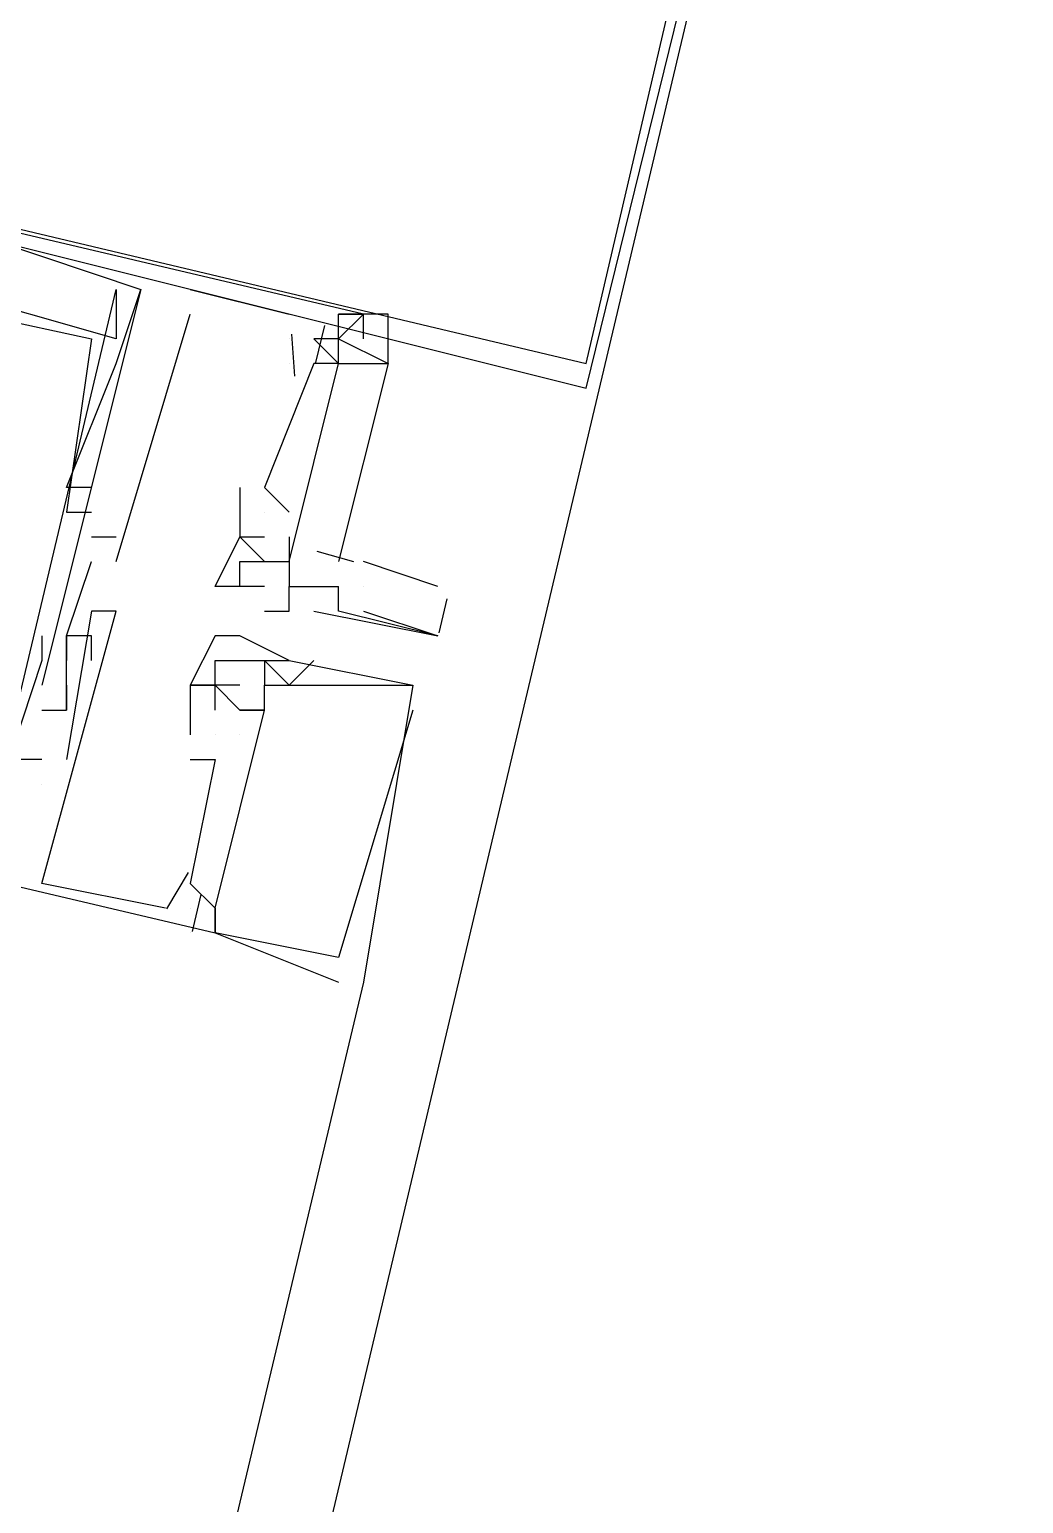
# Model space of a CAD drawing. Header units: feet. Extents: x -84 to 198, y -22 to 181.
# Drawn here: x 117.367 to 117.902, y 142.897 to 143.691 of the extents above; entities that cross this region are included whole.
import ezdxf

# ---------------------------------------------------------------- set-up
doc = ezdxf.new("R2010")
doc.units = ezdxf.units.FT
doc.layers.add('A-LINEA', color=7, linetype='CONTINUOUS')

msp = doc.modelspace()

# ---------------------------------------------------------------- linework, layer by layer
at = {"layer": 'A-LINEA'}
for p, q in [((117.8667, 144.3111), (114.9067, 131.8311)), ((117.4133, 143.5511), (117.4133, 143.5511)), ((117.4133, 143.5511), (117.4133, 143.5511)), ((117.4133, 143.5511), (117.4133, 143.5511)), ((117.4267, 143.5511), (117.4267, 143.5511)), ((117.4267, 143.5511), (117.4267, 143.5511)), ((117.4267, 143.5511), (117.4267, 143.5511)), ((117.4267, 143.5511), (117.4267, 143.5511)), ((117.4267, 143.5511), (117.4267, 143.5511)), ((117.4267, 143.5511), (117.4267, 143.5511)), ((117.4533, 143.5511), (117.5067, 143.5378)), ((117.4533, 143.5511), (117.4533, 143.5511)), ((117.4533, 143.5511), (117.5067, 143.5378)), ((117.4533, 143.5511), (117.4533, 143.5511)), ((117.4533, 143.5511), (117.5067, 143.5378)), ((117.4533, 143.5511), (117.4533, 143.5511)), ((117.4133, 143.4044), (117.4533, 143.5378)), ((117.4133, 143.4044), (117.4533, 143.5378)), ((117.4133, 143.4044), (117.4533, 143.5378)), ((117.4533, 143.5378), (117.4533, 143.5378)), ((117.4533, 143.5378), (117.4533, 143.5378)), ((117.4533, 143.5378), (117.4533, 143.5378)), ((117.5067, 143.5378), (117.5067, 143.5378)), ((117.5067, 143.5378), (117.5067, 143.5378)), ((117.5067, 143.5378), (117.5067, 143.5378)), ((117.5333, 143.5378), (117.5333, 143.5378)), ((117.5333, 143.5378), (117.5333, 143.5378)), ((117.5333, 143.5378), (117.5333, 143.5378)), ((117.5467, 143.5378), (117.5467, 143.5378)), ((117.5467, 143.5378), (117.5467, 143.5378)), ((117.5467, 143.5378), (117.5467, 143.5378)), ((117.5079, 143.5269), (117.5095, 143.5043)), ((117.5079, 143.5269), (117.5095, 143.5043)), ((117.5079, 143.5269), (117.5095, 143.5043)), ((117.5257, 143.5317), (117.5209, 143.5117)), ((117.5257, 143.5317), (117.5209, 143.5117)), ((117.5257, 143.5317), (117.5209, 143.5117)), ((117.4, 143.5244), (117.4, 143.5244)), ((117.4, 143.5244), (117.4, 143.5244)), ((117.4, 143.5244), (117.4, 143.5244)), ((117.4133, 143.5244), (117.4133, 143.5244)), ((117.4133, 143.5244), (117.4133, 143.5244)), ((117.4133, 143.5244), (117.4133, 143.5244)), ((117.5067, 143.5244), (117.5067, 143.5244)), ((117.5067, 143.5244), (117.5067, 143.5244)), ((117.5067, 143.5244), (117.5067, 143.5244)), ((117.5067, 143.5244), (117.5067, 143.5244)), ((117.5067, 143.5244), (117.5067, 143.5244)), ((117.5067, 143.5244), (117.5067, 143.5244)), ((117.5333, 143.5244), (117.5333, 143.5244)), ((117.5333, 143.5244), (117.5333, 143.5244)), ((117.5333, 143.5244), (117.5333, 143.5244)), ((117.5333, 143.5244), (117.5333, 143.5244)), ((117.5467, 143.5244), (117.5467, 143.5244)), ((117.5467, 143.5244), (117.5467, 143.5244)), ((117.5467, 143.5244), (117.5467, 143.5244)), ((117.4133, 143.5111), (117.4133, 143.5111)), ((117.4133, 143.5111), (117.4133, 143.5111)), ((117.4133, 143.5111), (117.4133, 143.5111)), ((117.52, 143.5111), (117.4933, 143.4444)), ((117.52, 143.5111), (117.4933, 143.4444)), ((117.52, 143.5111), (117.4933, 143.4444)), ((117.5067, 143.5111), (117.5067, 143.5111)), ((117.5067, 143.5111), (117.5067, 143.5111)), ((117.5067, 143.5111), (117.5067, 143.5111)), ((117.52, 143.5111), (117.52, 143.5111)), ((117.52, 143.5111), (117.52, 143.5111)), ((117.52, 143.5111), (117.52, 143.5111)), ((117.52, 143.5111), (117.52, 143.5111)), ((117.52, 143.5111), (117.52, 143.5111)), ((117.52, 143.5111), (117.52, 143.5111)), ((117.5333, 143.5111), (117.5333, 143.5111)), ((117.5333, 143.5111), (117.5333, 143.5111)), ((117.5333, 143.5111), (117.5333, 143.5111)), ((117.3867, 143.4444), (117.3867, 143.4444)), ((117.3867, 143.4444), (117.3867, 143.4444)), ((117.3867, 143.4444), (117.3867, 143.4444)), ((117.4, 143.4444), (117.4, 143.4444)), ((117.4, 143.4444), (117.4, 143.4444)), ((117.4, 143.4444), (117.4, 143.4444)), ((117.48, 143.4444), (117.48, 143.4444)), ((117.48, 143.4444), (117.48, 143.4444)), ((117.48, 143.4444), (117.48, 143.4444)), ((117.4933, 143.4444), (117.4933, 143.4444)), ((117.4933, 143.4444), (117.5067, 143.4311)), ((117.4933, 143.4444), (117.4933, 143.4444)), ((117.4933, 143.4444), (117.4933, 143.4444)), ((117.4933, 143.4444), (117.4933, 143.4444)), ((117.4933, 143.4444), (117.5067, 143.4311)), ((117.4933, 143.4444), (117.4933, 143.4444)), ((117.4933, 143.4444), (117.4933, 143.4444)), ((117.4933, 143.4444), (117.4933, 143.4444)), ((117.4933, 143.4444), (117.5067, 143.4311)), ((117.4933, 143.4444), (117.4933, 143.4444)), ((117.4933, 143.4444), (117.4933, 143.4444)), ((117.3867, 143.4311), (117.3867, 143.4311)), ((117.3867, 143.4311), (117.3867, 143.4311)), ((117.3867, 143.4311), (117.3867, 143.4311)), ((117.4, 143.4311), (117.4, 143.4311)), ((117.4, 143.4311), (117.4, 143.4311)), ((117.4, 143.4311), (117.4, 143.4311)), ((117.4933, 143.4311), (117.4933, 143.4311)), ((117.4933, 143.4311), (117.4933, 143.4311)), ((117.4933, 143.4311), (117.4933, 143.4311)), ((117.4933, 143.4311), (117.4933, 143.4311)), ((117.4933, 143.4311), (117.4933, 143.4311)), ((117.4933, 143.4311), (117.4933, 143.4311)), ((117.5067, 143.4311), (117.5067, 143.4311)), ((117.5067, 143.4311), (117.5067, 143.4311)), ((117.5067, 143.4311), (117.5067, 143.4311)), ((117.4, 143.4178), (117.4133, 143.4178)), ((117.4, 143.4178), (117.4, 143.4178)), ((117.4, 143.4178), (117.4133, 143.4178)), ((117.4, 143.4178), (117.4, 143.4178)), ((117.4, 143.4178), (117.4133, 143.4178)), ((117.4, 143.4178), (117.4, 143.4178)), ((117.4133, 143.4178), (117.4133, 143.4178)), ((117.4133, 143.4178), (117.4133, 143.4178)), ((117.4133, 143.4178), (117.4133, 143.4178)), ((117.48, 143.4178), (117.4933, 143.4044)), ((117.48, 143.4178), (117.48, 143.4178)), ((117.48, 143.4178), (117.48, 143.4178)), ((117.48, 143.4178), (117.48, 143.4178)), ((117.48, 143.4178), (117.48, 143.4178)), ((117.4933, 143.4178), (117.4933, 143.4178)), ((117.4933, 143.4178), (117.4933, 143.4178)), ((117.4933, 143.4178), (117.4933, 143.4178)), ((117.4933, 143.4178), (117.4933, 143.4178)), ((117.4933, 143.4178), (117.4933, 143.4178)), ((117.5067, 143.4178), (117.5067, 143.4178)), ((117.5067, 143.4178), (117.5067, 143.4178)), ((117.5067, 143.4178), (117.5067, 143.4178)), ((117.5067, 143.4178), (117.5067, 143.4178)), ((117.5215, 143.4101), (117.5414, 143.4045)), ((117.5215, 143.4101), (117.5414, 143.4045)), ((117.5215, 143.4101), (117.5414, 143.4045)), ((117.4, 143.4044), (117.4, 143.4044)), ((117.4, 143.4044), (117.4, 143.4044)), ((117.4, 143.4044), (117.4, 143.4044)), ((117.4133, 143.4044), (117.4133, 143.4044)), ((117.4133, 143.4044), (117.4133, 143.4044)), ((117.4133, 143.4044), (117.4133, 143.4044)), ((117.48, 143.4044), (117.48, 143.4044)), ((117.48, 143.4044), (117.48, 143.4044)), ((117.4933, 143.4044), (117.4933, 143.4044)), ((117.5067, 143.4044), (117.5067, 143.4044)), ((117.5067, 143.4044), (117.5067, 143.4044)), ((117.5067, 143.4044), (117.5067, 143.4044)), ((117.5067, 143.4044), (117.5067, 143.4044)), ((117.5067, 143.4044), (117.5067, 143.4044)), ((117.5867, 143.3911), (117.5467, 143.4044)), ((117.4667, 143.3911), (117.4667, 143.3911)), ((117.48, 143.3911), (117.48, 143.3911)), ((117.48, 143.3911), (117.48, 143.3911)), ((117.4933, 143.3911), (117.4933, 143.3911)), ((117.4933, 143.3911), (117.4933, 143.3911)), ((117.4933, 143.3911), (117.4933, 143.3911)), ((117.5067, 143.3911), (117.5067, 143.3911)), ((117.5067, 143.3911), (117.5067, 143.3911)), ((117.5067, 143.3911), (117.5067, 143.3911)), ((117.52, 143.3911), (117.52, 143.3911)), ((117.5333, 143.3911), (117.5333, 143.3911)), ((117.5333, 143.3911), (117.5333, 143.3911)), ((117.5467, 143.3911), (117.5467, 143.3911)), ((117.5917, 143.3843), (117.5873, 143.366)), ((117.4, 143.3778), (117.4, 143.3778)), ((117.4, 143.3778), (117.4, 143.3778)), ((117.4, 143.3778), (117.4, 143.3778)), ((117.4133, 143.3778), (117.4133, 143.3778)), ((117.4133, 143.3778), (117.4133, 143.3778)), ((117.4133, 143.3778), (117.4133, 143.3778)), ((117.4933, 143.3778), (117.4933, 143.3778)), ((117.5067, 143.3778), (117.5067, 143.3778)), ((117.52, 143.3778), (117.52, 143.3778)), ((117.5333, 143.3778), (117.5333, 143.3778)), ((117.5467, 143.3778), (117.5867, 143.3644)), ((117.3733, 143.3644), (117.3733, 143.3644)), ((117.3733, 143.3644), (117.3733, 143.3644)), ((117.3733, 143.3644), (117.3733, 143.3644)), ((117.3867, 143.3644), (117.3867, 143.3644)), ((117.3867, 143.3644), (117.3867, 143.3644)), ((117.3867, 143.3644), (117.3867, 143.3644)), ((117.3867, 143.3644), (117.3867, 143.3644)), ((117.3867, 143.3644), (117.3867, 143.3644)), ((117.3867, 143.3644), (117.3867, 143.3644)), ((117.4, 143.3644), (117.4, 143.3644)), ((117.4, 143.3644), (117.4, 143.3644)), ((117.4, 143.3644), (117.4, 143.3644)), ((117.4667, 143.3644), (117.4667, 143.3644)), ((117.4667, 143.3644), (117.4667, 143.3644)), ((117.4667, 143.3644), (117.4667, 143.3644)), ((117.48, 143.3644), (117.48, 143.3644)), ((117.48, 143.3644), (117.48, 143.3644)), ((117.48, 143.3644), (117.48, 143.3644)), ((117.5867, 143.3644), (117.5867, 143.3644)), ((117.3733, 143.3511), (117.3733, 143.3511)), ((117.3733, 143.3511), (117.3733, 143.3511)), ((117.3733, 143.3511), (117.3733, 143.3511)), ((117.3867, 143.3511), (117.3867, 143.3511)), ((117.3867, 143.3511), (117.3867, 143.3511)), ((117.3867, 143.3511), (117.3867, 143.3511)), ((117.4, 143.3511), (117.4, 143.3511)), ((117.4, 143.3511), (117.4, 143.3511)), ((117.4, 143.3511), (117.4, 143.3511)), ((117.4667, 143.3511), (117.4667, 143.3511)), ((117.4667, 143.3511), (117.4667, 143.3511)), ((117.4667, 143.3511), (117.4667, 143.3511)), ((117.4933, 143.3511), (117.4933, 143.3511)), ((117.4933, 143.3511), (117.4933, 143.3511)), ((117.4933, 143.3511), (117.4933, 143.3511)), ((117.4933, 143.3511), (117.4933, 143.3511)), ((117.4933, 143.3511), (117.4933, 143.3511)), ((117.4933, 143.3511), (117.4933, 143.3511)), ((117.52, 143.3511), (117.5067, 143.3378)), ((117.5067, 143.3511), (117.5067, 143.3511)), ((117.5067, 143.3511), (117.5067, 143.3511)), ((117.5067, 143.3511), (117.5067, 143.3511)), ((117.52, 143.3511), (117.5067, 143.3378)), ((117.5067, 143.3511), (117.5067, 143.3511)), ((117.5067, 143.3511), (117.5067, 143.3511)), ((117.5067, 143.3511), (117.5067, 143.3511)), ((117.52, 143.3511), (117.5067, 143.3378)), ((117.5067, 143.3511), (117.5067, 143.3511)), ((117.5067, 143.3511), (117.5067, 143.3511)), ((117.5067, 143.3511), (117.5067, 143.3511)), ((117.52, 143.3511), (117.52, 143.3511)), ((117.52, 143.3511), (117.52, 143.3511)), ((117.52, 143.3511), (117.52, 143.3511)), ((117.3733, 143.3378), (117.3733, 143.3378)), ((117.3733, 143.3378), (117.3733, 143.3378)), ((117.3733, 143.3378), (117.3733, 143.3378)), ((117.3867, 143.3378), (117.3867, 143.3378)), ((117.3867, 143.3378), (117.3867, 143.3378)), ((117.3867, 143.3378), (117.3867, 143.3378)), ((117.3867, 143.3378), (117.3867, 143.3378)), ((117.3867, 143.3378), (117.3867, 143.3378)), ((117.3867, 143.3378), (117.3867, 143.3378)), ((117.4533, 143.3378), (117.4533, 143.3378)), ((117.4533, 143.3378), (117.4533, 143.3378)), ((117.4533, 143.3378), (117.4533, 143.3378)), ((117.4533, 143.3378), (117.4533, 143.3378)), ((117.4533, 143.3378), (117.4533, 143.3378)), ((117.4533, 143.3378), (117.4533, 143.3378)), ((117.4667, 143.3378), (117.4667, 143.3378)), ((117.4667, 143.3378), (117.4667, 143.3378)), ((117.4667, 143.3378), (117.4667, 143.3378)), ((117.4667, 143.3378), (117.4667, 143.3378)), ((117.4667, 143.3378), (117.4667, 143.3378)), ((117.4667, 143.3378), (117.4667, 143.3378)), ((117.4667, 143.3378), (117.4667, 143.3378)), ((117.4667, 143.3378), (117.4667, 143.3378)), ((117.4667, 143.3378), (117.4667, 143.3378)), ((117.48, 143.3378), (117.48, 143.3378)), ((117.48, 143.3378), (117.48, 143.3378)), ((117.48, 143.3378), (117.48, 143.3378)), ((117.4933, 143.3378), (117.4933, 143.3378)), ((117.4933, 143.3378), (117.4933, 143.3378)), ((117.4933, 143.3378), (117.4933, 143.3378)), ((117.5067, 143.3378), (117.5067, 143.3378)), ((117.5067, 143.3378), (117.5067, 143.3378)), ((117.5067, 143.3378), (117.5067, 143.3378)), ((117.52, 143.3378), (117.52, 143.3378)), ((117.52, 143.3378), (117.52, 143.3378)), ((117.52, 143.3378), (117.52, 143.3378)), ((117.5733, 143.3378), (117.5733, 143.3378)), ((117.5733, 143.3378), (117.5733, 143.3378)), ((117.5733, 143.3378), (117.5733, 143.3378)), ((117.5733, 143.3378), (117.5733, 143.3378)), ((117.5733, 143.3378), (117.5733, 143.3378)), ((117.5733, 143.3378), (117.5733, 143.3378)), ((117.3733, 143.3244), (117.3733, 143.3244)), ((117.3733, 143.3244), (117.3733, 143.3244)), ((117.3733, 143.3244), (117.3733, 143.3244)), ((117.3867, 143.3244), (117.3867, 143.3244)), ((117.3867, 143.3244), (117.3867, 143.3244)), ((117.3867, 143.3244), (117.3867, 143.3244)), ((117.3867, 143.3244), (117.3867, 143.3244)), ((117.3867, 143.3244), (117.3867, 143.3244)), ((117.3867, 143.3244), (117.3867, 143.3244)), ((117.4667, 143.3244), (117.4667, 143.3244)), ((117.4667, 143.3244), (117.4667, 143.3244)), ((117.4667, 143.3244), (117.4667, 143.3244)), ((117.48, 143.3244), (117.48, 143.3244)), ((117.48, 143.3244), (117.48, 143.3244)), ((117.48, 143.3244), (117.48, 143.3244)), ((117.48, 143.3244), (117.48, 143.3244)), ((117.48, 143.3244), (117.48, 143.3244)), ((117.48, 143.3244), (117.48, 143.3244)), ((117.4933, 143.3244), (117.4933, 143.3244)), ((117.4933, 143.3244), (117.4933, 143.3244)), ((117.4933, 143.3244), (117.4933, 143.3244)), ((117.4933, 143.3244), (117.4933, 143.3244)), ((117.4933, 143.3244), (117.4933, 143.3244)), ((117.4933, 143.3244), (117.4933, 143.3244)), ((117.5733, 143.3244), (117.5733, 143.3244)), ((117.5733, 143.3244), (117.5733, 143.3244)), ((117.5733, 143.3244), (117.5733, 143.3244)), ((117.4533, 143.3111), (117.4533, 143.3111)), ((117.4533, 143.3111), (117.4533, 143.3111)), ((117.4533, 143.3111), (117.4533, 143.3111)), ((117.4667, 143.3111), (117.4667, 143.3111)), ((117.4667, 143.3111), (117.4667, 143.3111)), ((117.4667, 143.3111), (117.4667, 143.3111)), ((117.4667, 143.3111), (117.4667, 143.3111)), ((117.4667, 143.3111), (117.4667, 143.3111)), ((117.4667, 143.3111), (117.4667, 143.3111)), ((117.48, 143.3111), (117.48, 143.3111)), ((117.48, 143.3111), (117.48, 143.3111)), ((117.48, 143.3111), (117.48, 143.3111)), ((117.48, 143.3111), (117.48, 143.3111)), ((117.48, 143.3111), (117.48, 143.3111)), ((117.48, 143.3111), (117.48, 143.3111)), ((117.3733, 143.2978), (117.3733, 143.2978)), ((117.3733, 143.2978), (117.3733, 143.2978)), ((117.3733, 143.2978), (117.3733, 143.2978)), ((117.3733, 143.2978), (117.3733, 143.2978)), ((117.3733, 143.2978), (117.3733, 143.2978)), ((117.3733, 143.2978), (117.3733, 143.2978)), ((117.3733, 143.2978), (117.3733, 143.2978)), ((117.3733, 143.2978), (117.3733, 143.2978)), ((117.3733, 143.2978), (117.3733, 143.2978)), ((117.3867, 143.2978), (117.3867, 143.2978)), ((117.3867, 143.2978), (117.3867, 143.2978)), ((117.3867, 143.2978), (117.3867, 143.2978)), ((117.4533, 143.2978), (117.4533, 143.2978)), ((117.4533, 143.2978), (117.4533, 143.2978)), ((117.4533, 143.2978), (117.4533, 143.2978)), ((117.4667, 143.2978), (117.4667, 143.2978)), ((117.4667, 143.2978), (117.4667, 143.2978)), ((117.4667, 143.2978), (117.4667, 143.2978)), ((117.3733, 143.2844), (117.3733, 143.2844)), ((117.3733, 143.2844), (117.3733, 143.2844)), ((117.3733, 143.2844), (117.3733, 143.2844)), ((117.3733, 143.2844), (117.3733, 143.2844)), ((117.3733, 143.2844), (117.3733, 143.2844)), ((117.3733, 143.2844), (117.3733, 143.2844)), ((117.4522, 143.2369), (117.4406, 143.2173)), ((117.4522, 143.2369), (117.4406, 143.2173)), ((117.4522, 143.2369), (117.4406, 143.2173)), ((117.3733, 143.2311), (117.3733, 143.2311)), ((117.3733, 143.2311), (117.3733, 143.2311)), ((117.3733, 143.2311), (117.3733, 143.2311)), ((117.4533, 143.2311), (117.4533, 143.2311)), ((117.4533, 143.2311), (117.4533, 143.2311)), ((117.4533, 143.2311), (117.4533, 143.2311)), ((117.4533, 143.2311), (117.4533, 143.2311)), ((117.4533, 143.2311), (117.4533, 143.2311)), ((117.4533, 143.2311), (117.4533, 143.2311)), ((117.459, 143.2251), (117.4543, 143.2051)), ((117.459, 143.2251), (117.4543, 143.2051)), ((117.459, 143.2251), (117.4543, 143.2051)), ((117.44, 143.2178), (117.44, 143.2178)), ((117.44, 143.2178), (117.44, 143.2178)), ((117.44, 143.2178), (117.44, 143.2178)), ((117.4533, 143.2178), (117.4533, 143.2178)), ((117.4533, 143.2178), (117.4533, 143.2178)), ((117.4533, 143.2178), (117.4533, 143.2178)), ((117.4667, 143.2178), (117.4667, 143.2178)), ((117.4667, 143.2178), (117.4667, 143.2178)), ((117.4667, 143.2178), (117.4667, 143.2178)), ((117.4667, 143.2178), (117.4667, 143.2178)), ((117.4667, 143.2178), (117.4667, 143.2178)), ((117.4667, 143.2178), (117.4667, 143.2178)), ((117.4533, 143.2044), (117.4533, 143.2044)), ((117.4533, 143.2044), (117.4533, 143.2044)), ((117.4533, 143.2044), (117.4533, 143.2044)), ((117.4533, 143.2044), (117.4533, 143.2044)), ((117.4533, 143.2044), (117.4533, 143.2044)), ((117.4533, 143.2044), (117.4533, 143.2044)), ((117.4667, 143.2044), (117.4667, 143.2044)), ((117.4667, 143.2044), (117.4667, 143.2044)), ((117.4667, 143.2044), (117.4667, 143.2044)), ((117.4667, 143.2044), (117.4667, 143.2044)), ((117.4667, 143.2044), (117.4667, 143.2044)), ((117.4667, 143.2044), (117.4667, 143.2044)), ((117.4667, 143.2044), (117.4667, 143.2044)), ((117.4667, 143.2044), (117.4667, 143.2044)), ((117.4667, 143.2044), (117.4667, 143.2044)), ((117.5333, 143.1911), (117.5333, 143.1911)), ((117.5333, 143.1911), (117.5333, 143.1911)), ((117.5333, 143.1911), (117.5333, 143.1911)), ((117.5467, 143.1778), (115.8133, 135.8978)), ((117.5333, 143.1778), (117.5333, 143.1778)), ((117.5333, 143.1778), (117.5333, 143.1778)), ((117.5333, 143.1778), (117.5333, 143.1778)), ((117.5467, 143.1778), (117.5467, 143.1778)), ((117.5467, 143.1778), (117.5467, 143.1778)), ((117.5467, 143.1778), (117.5467, 143.1778))]:
    msp.add_line(p, q, dxfattribs=at)
for points in [[(103.1067, 159.3911), (103.0667, 159.2178), (102.5733, 157.1111), (102.8667, 156.9378), (100.9867, 148.9911), (103.5867, 148.3778), (103.4267, 147.7244), (111.4267, 145.8444), (113.8133, 145.2711), (117.8667, 144.3111), (114.9067, 131.8311), (119.4533, 130.7511), (119.2933, 130.0978), (122, 129.4578), (128.0267, 128.0444), (124.1867, 111.8044), (124.44, 111.7378), (125.7867, 111.4178), (129.48, 110.5511), (135.96, 109.0178), (135.88, 108.6844), (141.96, 107.2578)], [(103.1067, 159.3911), (103.0667, 159.2178), (102.5733, 157.1111), (102.8667, 156.9378), (100.9867, 148.9911), (103.5867, 148.3778), (103.4267, 147.7244), (111.4267, 145.8444), (113.8133, 145.2711), (117.8667, 144.3111), (114.9067, 131.8311), (119.4533, 130.7511), (119.2933, 130.0978), (122, 129.4578), (128.0267, 128.0444), (124.1867, 111.8044), (124.44, 111.7378), (125.7867, 111.4178), (129.48, 110.5511), (135.96, 109.0178), (135.88, 108.6844), (141.96, 107.2578)], [(116.8667, 143.6978), (117.6667, 143.4978), (117.8667, 144.3111), (117.0533, 144.5111), (116.8667, 143.6978)], [(116.88, 143.6978), (117.6667, 143.5111), (117.8533, 144.3111), (117.0667, 144.4978), (116.88, 143.6978)], [(117.5467, 143.5244), (117.5467, 143.5378), (116.8667, 143.6978), (116.8267, 143.5378), (116.8533, 143.5378), (116.8267, 143.4578), (116.8533, 143.4578), (116.84, 143.4578)], [(117.5467, 143.5244), (117.5467, 143.5378), (116.8667, 143.6978), (116.8267, 143.5378), (116.8533, 143.5378), (116.8267, 143.4578), (116.8533, 143.4578), (116.84, 143.4578)], [(117.5467, 143.5244), (117.5467, 143.5378), (116.8667, 143.6978), (116.8267, 143.5378), (116.8533, 143.5378), (116.8267, 143.4578), (116.8533, 143.4578), (116.84, 143.4578)], [(116.88, 143.6578), (116.9067, 143.6578), (116.88, 143.5644), (116.88, 143.5511), (116.9067, 143.6311), (117.4, 143.5244), (117.3867, 143.4311), (117.3867, 143.4311), (117.4, 143.4311)], [(116.88, 143.6578), (116.9067, 143.6578), (116.88, 143.5644), (116.88, 143.5511), (116.9067, 143.6311), (117.4, 143.5244), (117.3867, 143.4311), (117.3867, 143.4311), (117.4, 143.4311)], [(116.88, 143.6578), (116.9067, 143.6578), (116.88, 143.5644), (116.88, 143.5511), (116.9067, 143.6311), (117.4, 143.5244), (117.3867, 143.4311), (117.3867, 143.4311), (117.4, 143.4311)], [(117.3467, 143.5778), (117.4267, 143.5511), (117.3733, 143.3378)], [(117.3467, 143.5778), (117.4267, 143.5511), (117.3733, 143.3378)], [(117.3467, 143.5778), (117.4267, 143.5511), (117.3733, 143.3378)], [(117.4133, 143.5511), (117.4133, 143.5244), (117.32, 143.5511), (117.32, 143.5644)], [(117.4133, 143.5511), (117.4133, 143.5244), (117.32, 143.5511), (117.32, 143.5644)], [(117.4133, 143.5511), (117.4133, 143.5244), (117.32, 143.5511), (117.32, 143.5644)], [(117.3733, 143.3644), (117.3733, 143.3644), (117.3733, 143.3511), (117.3467, 143.2711), (117.36, 143.2711), (117.3467, 143.2444), (117.3467, 143.2711), (117.4133, 143.5511)], [(117.3733, 143.3644), (117.3733, 143.3644), (117.3733, 143.3511), (117.3467, 143.2711), (117.36, 143.2711), (117.3467, 143.2444), (117.3467, 143.2711), (117.4133, 143.5511)], [(117.3733, 143.3644), (117.3733, 143.3644), (117.3733, 143.3511), (117.3467, 143.2711), (117.36, 143.2711), (117.3467, 143.2444), (117.3467, 143.2711), (117.4133, 143.5511)], [(117.4, 143.4444), (117.3867, 143.4444), (117.4133, 143.5111), (117.4267, 143.5511)], [(117.4, 143.4444), (117.3867, 143.4444), (117.4133, 143.5111), (117.4267, 143.5511)], [(117.4, 143.4444), (117.3867, 143.4444), (117.4133, 143.5111), (117.4267, 143.5511)], [(117.5467, 143.5378), (117.5333, 143.5244), (117.52, 143.5244)], [(117.52, 143.5244), (117.5333, 143.5111), (117.5333, 143.5244), (117.56, 143.5111), (117.56, 143.5378), (117.5333, 143.5378), (117.5467, 143.5378)], [(117.5333, 143.5244), (117.5333, 143.5244), (117.5333, 143.5378)], [(117.5333, 143.5244), (117.5333, 143.5244), (117.5333, 143.5378)], [(117.5333, 143.5244), (117.5333, 143.5244), (117.5333, 143.5378)], [(116.8133, 143.5111), (116.7867, 143.3644), (117.4667, 143.2044)], [(116.8133, 143.5111), (116.7867, 143.3644), (117.4667, 143.2044)], [(116.8133, 143.5111), (116.7867, 143.3644), (117.4667, 143.2044)], [(117.5067, 143.4044), (117.5333, 143.5111), (117.56, 143.5111), (117.5333, 143.4044)], [(117.5067, 143.4178), (117.5067, 143.4044), (117.5333, 143.5111), (117.52, 143.5111)], [(117.5067, 143.4044), (117.5333, 143.5111), (117.56, 143.5111), (117.5333, 143.4044)], [(117.5067, 143.4178), (117.5067, 143.4044), (117.5333, 143.5111), (117.52, 143.5111)], [(117.5067, 143.4044), (117.5333, 143.5111), (117.56, 143.5111), (117.5333, 143.4044)], [(117.5067, 143.4178), (117.5067, 143.4044), (117.5333, 143.5111), (117.52, 143.5111)], [(117.48, 143.4444), (117.48, 143.4178), (117.4933, 143.4178)], [(117.48, 143.4444), (117.48, 143.4178), (117.4933, 143.4178)], [(117.48, 143.4444), (117.48, 143.4178), (117.4933, 143.4178)], [(117.48, 143.3911), (117.4667, 143.3911), (117.48, 143.4178), (117.48, 143.4178), (117.48, 143.4178), (117.48, 143.4178), (117.48, 143.4178)], [(117.5067, 143.4178), (117.5067, 143.4178), (117.5067, 143.4178), (117.5067, 143.4044), (117.5067, 143.3911), (117.5067, 143.3911)], [(117.4, 143.3511), (117.4, 143.3644), (117.3867, 143.3644), (117.4, 143.4044)], [(117.4, 143.3511), (117.4, 143.3644), (117.3867, 143.3644), (117.4, 143.4044)], [(117.4, 143.3511), (117.4, 143.3644), (117.3867, 143.3644), (117.4, 143.4044)], [(117.4933, 143.3911), (117.48, 143.3911), (117.48, 143.4044), (117.5067, 143.4044), (117.5067, 143.3911), (117.5333, 143.3911)], [(117.4933, 143.3778), (117.5067, 143.3778), (117.5067, 143.3911), (117.52, 143.3911)], [(117.52, 143.3778), (117.5867, 143.3644), (117.5867, 143.3644), (117.5333, 143.3778), (117.5333, 143.3778), (117.5333, 143.3911), (117.5333, 143.3911)], [(117.44, 143.2178), (117.3733, 143.2311), (117.4133, 143.3778), (117.4, 143.3778), (117.3867, 143.2978)], [(117.44, 143.2178), (117.3733, 143.2311), (117.4133, 143.3778), (117.4, 143.3778), (117.3867, 143.2978)], [(117.44, 143.2178), (117.3733, 143.2311), (117.4133, 143.3778), (117.4, 143.3778), (117.3867, 143.2978)], [(117.3733, 143.3244), (117.3867, 143.3244), (117.3867, 143.3378), (117.3867, 143.3244), (117.3867, 143.3378), (117.3867, 143.3644), (117.3867, 143.3511)], [(117.3733, 143.3244), (117.3867, 143.3244), (117.3867, 143.3378), (117.3867, 143.3244), (117.3867, 143.3378), (117.3867, 143.3644), (117.3867, 143.3511)], [(117.3733, 143.3244), (117.3867, 143.3244), (117.3867, 143.3378), (117.3867, 143.3244), (117.3867, 143.3378), (117.3867, 143.3644), (117.3867, 143.3511)], [(117.5067, 143.3378), (117.4933, 143.3511), (117.5067, 143.3511), (117.48, 143.3644), (117.4667, 143.3644), (117.4533, 143.3378), (117.4667, 143.3378), (117.4667, 143.3378), (117.4667, 143.3378), (117.4667, 143.3378), (117.48, 143.3244), (117.48, 143.3244), (117.4933, 143.3244), (117.4933, 143.3378)], [(117.5067, 143.3378), (117.4933, 143.3511), (117.5067, 143.3511), (117.48, 143.3644), (117.4667, 143.3644), (117.4533, 143.3378), (117.4667, 143.3378), (117.4667, 143.3378), (117.4667, 143.3378), (117.4667, 143.3378), (117.48, 143.3244), (117.48, 143.3244), (117.4933, 143.3244), (117.4933, 143.3378)], [(117.5067, 143.3378), (117.4933, 143.3511), (117.5067, 143.3511), (117.48, 143.3644), (117.4667, 143.3644), (117.4533, 143.3378), (117.4667, 143.3378), (117.4667, 143.3378), (117.4667, 143.3378), (117.4667, 143.3378), (117.48, 143.3244), (117.48, 143.3244), (117.4933, 143.3244), (117.4933, 143.3378)], [(117.48, 143.3378), (117.4667, 143.3378), (117.4667, 143.3511), (117.4933, 143.3511), (117.4933, 143.3378), (117.4933, 143.3378), (117.52, 143.3378), (117.52, 143.3378), (117.52, 143.3378), (117.52, 143.3378), (117.5733, 143.3378)], [(117.48, 143.3378), (117.4667, 143.3378), (117.4667, 143.3511), (117.4933, 143.3511), (117.4933, 143.3378), (117.4933, 143.3378), (117.52, 143.3378), (117.52, 143.3378), (117.52, 143.3378), (117.52, 143.3378), (117.5733, 143.3378)], [(117.48, 143.3378), (117.4667, 143.3378), (117.4667, 143.3511), (117.4933, 143.3511), (117.4933, 143.3378), (117.4933, 143.3378), (117.52, 143.3378), (117.52, 143.3378), (117.52, 143.3378), (117.52, 143.3378), (117.5733, 143.3378)], [(117.5067, 143.3511), (117.5733, 143.3378), (117.5467, 143.1778), (117.5467, 143.1778)], [(117.5067, 143.3511), (117.5733, 143.3378), (117.5467, 143.1778), (117.5467, 143.1778)], [(117.5067, 143.3511), (117.5733, 143.3378), (117.5467, 143.1778), (117.5467, 143.1778)], [(117.4667, 143.3244), (117.4667, 143.3378), (117.4533, 143.3378), (117.4533, 143.3111)], [(117.4667, 143.3244), (117.4667, 143.3378), (117.4533, 143.3378), (117.4533, 143.3111)], [(117.4667, 143.3244), (117.4667, 143.3378), (117.4533, 143.3378), (117.4533, 143.3111)], [(117.4533, 143.2311), (117.4667, 143.2178), (117.4933, 143.3244), (117.48, 143.3244)], [(117.4533, 143.2311), (117.4667, 143.2178), (117.4933, 143.3244), (117.48, 143.3244)], [(117.4533, 143.2311), (117.4667, 143.2178), (117.4933, 143.3244), (117.48, 143.3244)], [(117.5733, 143.3244), (117.5733, 143.3244), (117.5333, 143.1911), (117.5333, 143.1911), (117.4667, 143.2044), (117.4667, 143.2178), (117.4667, 143.2044), (117.5333, 143.1778)], [(117.5733, 143.3244), (117.5733, 143.3244), (117.5333, 143.1911), (117.5333, 143.1911), (117.4667, 143.2044), (117.4667, 143.2178), (117.4667, 143.2044), (117.5333, 143.1778)], [(117.5733, 143.3244), (117.5733, 143.3244), (117.5333, 143.1911), (117.5333, 143.1911), (117.4667, 143.2044), (117.4667, 143.2178), (117.4667, 143.2044), (117.5333, 143.1778)], [(117.3733, 143.2978), (117.36, 143.2978), (117.3467, 143.2444), (117.2667, 143.2578), (117.2667, 143.2844), (117.2533, 143.2844)], [(117.3733, 143.2978), (117.36, 143.2978), (117.3467, 143.2444), (117.2667, 143.2578), (117.2667, 143.2844), (117.2533, 143.2844)], [(117.3733, 143.2978), (117.36, 143.2978), (117.3467, 143.2444), (117.2667, 143.2578), (117.2667, 143.2844), (117.2533, 143.2844)], [(117.4533, 143.2978), (117.4667, 143.2978), (117.4533, 143.2311)], [(117.4533, 143.2978), (117.4667, 143.2978), (117.4533, 143.2311)], [(117.4533, 143.2978), (117.4667, 143.2978), (117.4533, 143.2311)]]:
    msp.add_lwpolyline(points, dxfattribs=at)

doc.saveas('drawing.dxf')
